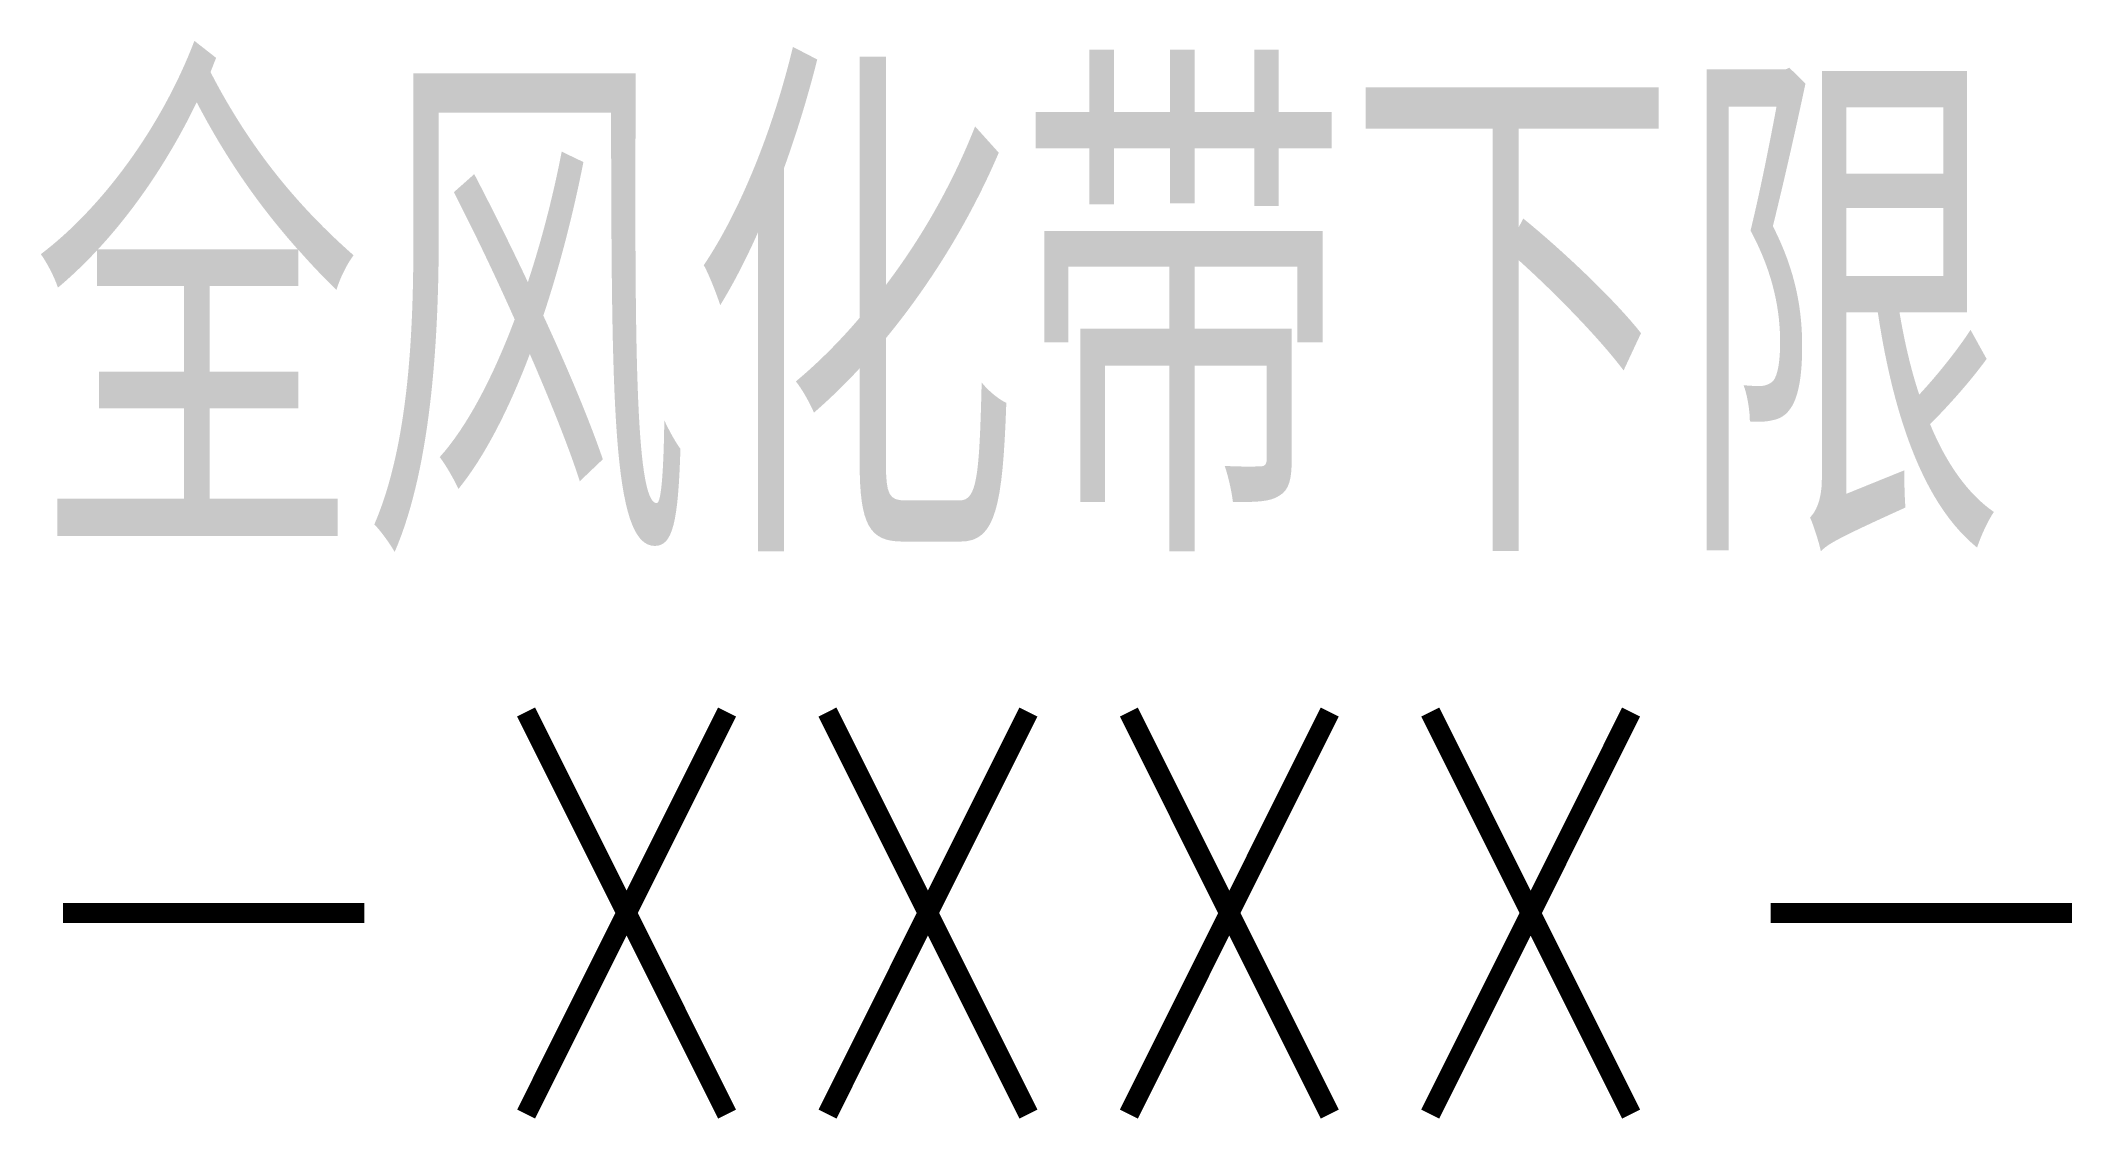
# Model space of a CAD drawing. Extents: x 2.5 to 12.6, y 1.3 to 6.7.
import ezdxf

# ---------------------------------------------------------------- set-up
doc = ezdxf.new("R2010")
doc.units = 0
doc.header["$MEASUREMENT"] = 0
doc.layers.get('0').update_dxf_attribs({"linetype": 'CONTINUOUS'})
doc.styles.add('LZ_FONTS_FS', font='hxm.ttf', dxfattribs={"width": 0.7})

msp = doc.modelspace()

# ---------------------------------------------------------------- linework, layer by layer
at = {"const_width": 0.1}
for points in [[(4.895, 1.378), (5.895, 3.378)], [(4.895, 3.378), (5.895, 1.378)], [(6.395, 3.378), (7.395, 1.378)], [(6.395, 1.378), (7.395, 3.378)], [(7.895, 1.378), (8.895, 3.378)], [(7.895, 3.378), (8.895, 1.378)], [(9.395, 1.378), (10.395, 3.378)], [(9.395, 3.378), (10.395, 1.378)], [(2.59, 2.378), (4.09, 2.378)], [(12.59, 2.378), (11.09, 2.378)]]:
    msp.add_lwpolyline(points, dxfattribs=at)

# ---------------------------------------------------------------- texts
at = {"style": 'LZ_FONTS_FS', "width": 0.6}
msp.add_text('全风化带下限', height=2, dxfattribs=at).set_placement((2.437, 4.395))

doc.saveas('drawing.dxf')
